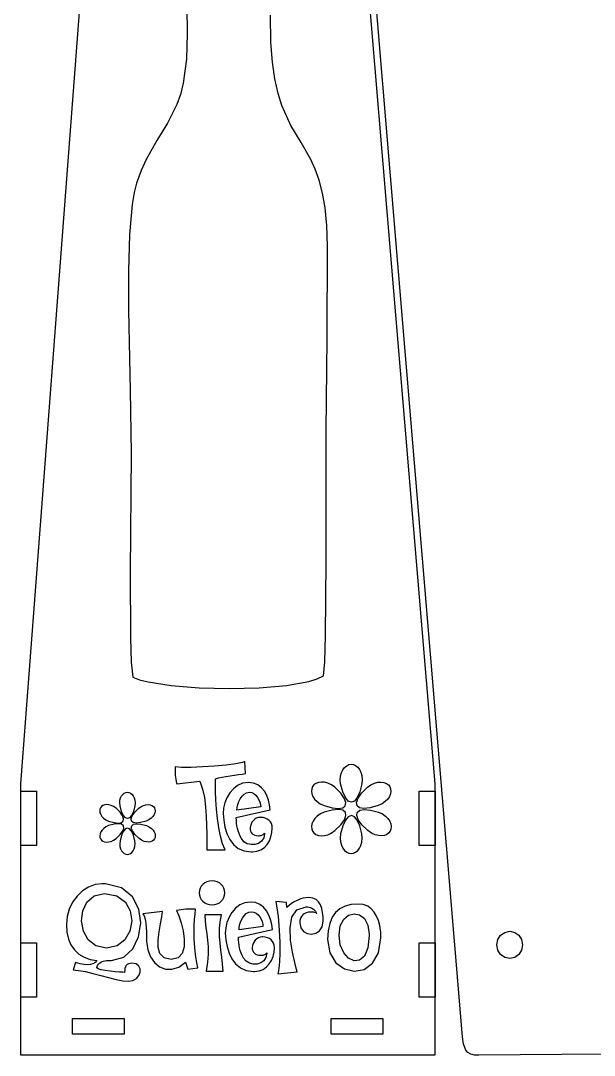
# Model space of a CAD drawing. Extents: x -1652 to 1470, y -458 to 1785.
# Drawn here: x 82.2 to 208.9, y -3.1 to 225.4 of the extents above; entities that cross this region are included whole.
import ezdxf

# ---------------------------------------------------------------- set-up
doc = ezdxf.new("R2010")
doc.units = 0
doc.layers.add('LAYER_1', color=7, linetype='CONTINUOUS')

msp = doc.modelspace()

# ---------------------------------------------------------------- linework, layer by layer
at = {"layer": 'LAYER_1', "color": 114}
for points in [[(108.7416, 356.5736), (145.2666, 356.8736), (146.2666, 356.8236), (147.0666, 356.5986), (147.6916, 356.2486), (148.1416, 355.7486), (148.6916, 354.4236), (148.8916, 352.7486), (173.6666, 56.8236), (173.6666, -3.1264), (82.1916, -3.1264), (82.1916, 56.8236), (104.7166, 352.3236), (105.1416, 353.9986), (105.9166, 355.2736), (107.0916, 356.1486), (108.7416, 356.5736)], [(219.9416, -2.8264), (183.4166, -3.1264), (182.4166, -3.0764), (181.6166, -2.8764), (180.9916, -2.5014), (180.5416, -2.0014), (179.9916, -0.6764), (179.7916, 0.9736), (155.0166, 296.9236), (155.0166, 356.8736), (246.4666, 356.8736), (246.4666, 296.9236), (223.9666, 1.3986), (223.5416, -0.2514), (222.7416, -1.5514), (221.5666, -2.4014), (219.9416, -2.8264)], [(82.1916, 55.2486), (85.6916, 55.2486), (85.6916, 43.2486), (82.1916, 43.2486), (82.1916, 55.2486)], [(170.2166, 55.2486), (173.7166, 55.2486), (173.7166, 43.2486), (170.2166, 43.2486), (170.2166, 55.2486)], [(190.2166, 18.2736), (189.1166, 18.4986), (188.1916, 19.1486), (187.5916, 20.0986), (187.3666, 21.2736), (187.5916, 22.4236), (188.1916, 23.3986), (189.1166, 24.0236), (190.2166, 24.2736), (191.3416, 24.0236), (192.2416, 23.3986), (192.8416, 22.4236), (193.0666, 21.2736), (192.8416, 20.0986), (192.2416, 19.1486), (191.3416, 18.4986), (190.2166, 18.2736)], [(82.1916, 21.6986), (85.6916, 21.6986), (85.6916, 9.7236), (82.1916, 9.7236), (82.1916, 21.6986)], [(170.2166, 21.6986), (173.7166, 21.6986), (173.7166, 9.7236), (170.2166, 9.7236), (170.2166, 21.6986)], [(93.6416, 1.5236), (93.6416, 5.0236), (105.0666, 5.0236), (105.0666, 1.5236), (93.6416, 1.5236)], [(150.7916, 1.5236), (150.7916, 5.0236), (162.2166, 5.0236), (162.2166, 1.5236), (150.7916, 1.5236)]]:
    msp.add_lwpolyline(points, close=True, dxfattribs=at)
msp.add_lwpolyline([(118.8666, 228.4736), (118.9666, 222.5986), (118.7916, 216.8986), (118.0916, 211.5986), (117.4916, 209.1486), (116.6916, 206.8986), (114.6166, 202.7986), (112.2916, 198.9736), (109.9416, 194.7486), (108.8166, 192.3236), (107.7916, 189.5486), (107.2416, 187.4486), (106.8166, 184.8236), (106.2416, 178.1736), (105.9916, 170.1986), (105.9916, 161.4236), (106.3666, 143.7986), (106.6166, 129.7986), (106.3666, 103.5986), (106.4416, 89.1236), (106.6166, 83.7236), (106.9416, 80.4236), (108.4166, 79.8486), (110.3666, 79.3486), (115.4416, 78.5736), (121.5916, 78.0736), (128.2666, 77.8986), (134.8916, 78.0486), (140.9416, 78.5486), (145.8666, 79.4486), (147.7166, 80.0486), (149.0916, 80.7236), (149.3666, 83.8236), (149.5416, 89.6236), (149.6666, 106.0486), (149.6416, 134.7986), (149.8916, 155.2236), (149.9416, 175.6486), (149.8166, 180.1736), (149.4666, 184.0486), (148.8916, 187.3486), (148.1416, 190.1736), (147.2666, 192.5986), (146.2916, 194.7486), (144.1166, 198.5236), (141.8916, 202.2486), (139.8916, 206.6736), (139.0416, 209.3736), (138.3166, 212.5486), (137.7916, 216.2486), (137.4666, 220.5986), (137.3416, 226.6486)], dxfattribs=at)
at = {"layer": 'LAYER_1', "color": 250}
for points in [[(121.7863, 57.4036), (122.3727, 55.6933), (122.7808, 53.8019), (123.043, 51.7934), (123.1918, 49.7319), (123.2597, 47.6814), (123.2793, 45.7061), (123.2828, 43.8698), (123.303, 42.2367), (127.33, 42.2367), (126.7735, 43.5844), (126.3151, 45.2518), (125.9473, 47.1464), (125.663, 49.1763), (125.4545, 51.249), (125.3148, 53.2724), (125.2363, 55.1541), (125.2118, 56.8021), (125.2381, 57.9527), (125.8924, 58.147), (126.673, 58.3201), (127.5419, 58.4754), (128.461, 58.6163), (129.3923, 58.7462), (130.298, 58.8684), (131.1399, 58.9863), (131.88, 59.1033), (131.7231, 61.7967), (131.1846, 61.5488), (129.7096, 61.2746), (127.5678, 61.0015), (125.0288, 60.7573), (122.3624, 60.5695), (119.8381, 60.4656), (117.7257, 60.4732), (116.2948, 60.62), (116.2956, 60.1021), (116.3009, 59.6341), (116.3155, 59.1973), (116.3438, 58.7732), (116.3906, 58.3429), (116.4603, 57.8878), (116.5576, 57.3891), (116.6871, 56.8283), (121.7863, 57.4036)], [(155.1967, 61.1631), (155.6879, 61.0889), (156.1762, 60.8698), (156.6344, 60.5113), (157.0355, 60.0189), (157.3526, 59.3981), (157.5584, 58.6543), (157.626, 57.793), (157.5284, 56.8197), (157.0899, 55.0553), (156.5369, 53.7963), (155.9061, 53.042), (155.2342, 52.7918), (154.5578, 53.0451), (153.9136, 53.8013), (153.3383, 55.0597), (152.8685, 56.8197), (152.7642, 57.7545), (152.8286, 58.5977), (153.0337, 59.3391), (153.3519, 59.9686), (153.7551, 60.4759), (154.2155, 60.8509), (154.7054, 61.0834), (155.1967, 61.1631)], [(126.9116, 50.2648), (127.0353, 48.7832), (127.303, 47.3013), (127.7362, 45.88), (128.3563, 44.5805), (129.1849, 43.4635), (130.2432, 42.5902), (131.5528, 42.0215), (133.1352, 41.8184), (133.3706, 41.8184), (134.3777, 41.9369), (135.2595, 42.2715), (136.0131, 42.7906), (136.636, 43.4626), (137.1252, 44.2559), (137.4781, 45.139), (137.6918, 46.0803), (137.7637, 47.0483), (137.7136, 47.5785), (137.5692, 48.049), (137.339, 48.4563), (137.0315, 48.7971), (136.6554, 49.068), (136.2193, 49.2657), (135.7316, 49.3868), (135.2011, 49.4279), (135.0441, 49.4279), (134.6161, 49.3751), (134.2191, 49.2265), (133.8595, 48.9963), (133.5438, 48.699), (133.2783, 48.349), (133.0694, 47.9607), (132.9237, 47.5484), (132.8476, 47.1267), (132.8813, 46.7211), (132.9796, 46.3676), (133.1386, 46.0668), (133.3543, 45.8193), (133.6226, 45.6258), (133.9398, 45.4867), (134.3016, 45.4029), (134.7042, 45.3748), (134.9053, 45.3802), (135.0968, 45.3981), (135.2792, 45.4313), (135.4527, 45.4827), (135.6176, 45.5548), (135.7742, 45.6506), (135.9229, 45.7727), (136.0639, 45.9239), (136.0639, 45.8193), (135.8781, 44.882), (135.4106, 44.1698), (134.7378, 43.6851), (133.936, 43.4299), (133.0815, 43.4063), (132.2506, 43.6166), (131.5196, 44.0628), (130.9648, 44.7471), (130.6751, 45.3054), (130.432, 45.8642), (130.233, 46.4267), (130.0757, 46.996), (129.9575, 47.5751), (129.8762, 48.167), (129.8292, 48.7749), (129.8141, 49.4018), (137.3191, 51.0754), (137.1712, 52.1694), (136.9154, 53.2479), (136.5395, 54.2705), (136.0312, 55.1972), (135.3783, 55.9879), (134.5685, 56.6024), (133.5895, 57.0005), (132.4291, 57.1421), (131.201, 56.9721), (130.1108, 56.4978), (129.1665, 55.7728), (128.376, 54.8508), (127.7473, 53.7853), (127.2883, 52.6301), (127.0071, 51.4387), (126.9116, 50.2648)], [(146.6614, 56.2347), (146.4793, 55.7724), (146.4243, 55.2402), (146.5049, 54.6643), (146.7301, 54.0708), (147.1086, 53.4859), (147.6492, 52.9358), (148.3606, 52.4465), (149.2517, 52.0443), (151.0004, 51.5415), (152.3683, 51.3907), (153.3377, 51.5599), (153.891, 52.0169), (154.0105, 52.7298), (153.6786, 53.6665), (152.8777, 54.7951), (151.59, 56.0835), (150.8316, 56.6392), (150.0683, 57.0037), (149.3229, 57.1959), (148.6181, 57.2348), (147.9767, 57.1392), (147.4216, 56.928), (146.9756, 56.6202), (146.6614, 56.2347)], [(163.7295, 56.2347), (163.91, 55.7724), (163.9637, 55.2402), (163.8819, 54.6643), (163.6557, 54.0708), (163.2764, 53.4859), (162.7352, 52.9358), (162.0235, 52.4465), (161.1324, 52.0443), (159.3851, 51.5415), (158.0183, 51.3907), (157.0495, 51.5598), (156.4968, 52.0166), (156.3777, 52.7293), (156.71, 53.6657), (157.5116, 54.7937), (158.8002, 56.0814), (159.5581, 56.6378), (160.3209, 57.0028), (161.066, 57.1954), (161.7705, 57.2345), (162.4119, 57.1391), (162.9673, 56.928), (163.4141, 56.6202), (163.7295, 56.2347)], [(105.7648, 54.9908), (106.1074, 54.939), (106.448, 54.7862), (106.7676, 54.5361), (107.0474, 54.1927), (107.2686, 53.7596), (107.4122, 53.2408), (107.4594, 52.64), (107.3913, 51.9611), (107.0854, 50.7304), (106.6996, 49.8522), (106.2596, 49.3261), (105.7909, 49.1515), (105.3191, 49.3282), (104.8698, 49.8556), (104.4685, 50.7334), (104.1408, 51.9611), (104.068, 52.6132), (104.1129, 53.2013), (104.256, 53.7185), (104.4779, 54.1576), (104.7592, 54.5115), (105.0804, 54.773), (105.4221, 54.9352), (105.7648, 54.9908)], [(132.7168, 54.9978), (133.2451, 54.911), (133.7268, 54.6713), (134.1546, 54.3097), (134.5212, 53.857), (134.819, 53.3443), (135.0409, 52.8024), (135.1794, 52.2624), (135.2272, 51.7552), (129.9711, 51.0231), (130.0183, 51.6143), (130.1574, 52.2619), (130.3848, 52.9242), (130.6967, 53.5596), (131.0896, 54.1263), (131.5597, 54.5827), (132.1033, 54.8871), (132.7168, 54.9978)], [(99.8111, 51.553), (99.6841, 51.2305), (99.6457, 50.8593), (99.7019, 50.4576), (99.859, 50.0436), (100.123, 49.6357), (100.5001, 49.2519), (100.9963, 48.9107), (101.6179, 48.6301), (102.8377, 48.2794), (103.7919, 48.1742), (104.4681, 48.2922), (104.854, 48.611), (104.9374, 49.1083), (104.7059, 49.7617), (104.1472, 50.5489), (103.249, 51.4476), (102.72, 51.8352), (102.1876, 52.0895), (101.6676, 52.2235), (101.1759, 52.2506), (100.7286, 52.1839), (100.3414, 52.0366), (100.0302, 51.8219), (99.8111, 51.553)], [(111.7168, 51.553), (111.8427, 51.2305), (111.8801, 50.8593), (111.823, 50.4576), (111.6652, 50.0436), (111.4007, 49.6357), (111.0232, 49.2519), (110.5267, 48.9107), (109.9051, 48.6301), (108.6863, 48.2794), (107.7329, 48.1742), (107.0572, 48.2921), (106.6717, 48.6108), (106.5886, 49.1079), (106.8204, 49.761), (107.3796, 50.5479), (108.2784, 51.4461), (108.807, 51.8342), (109.3391, 52.0888), (109.8588, 52.2232), (110.3503, 52.2505), (110.7977, 52.1839), (111.1851, 52.0366), (111.4968, 51.8219), (111.7168, 51.553)], [(146.6625, 46.3821), (146.9719, 45.9943), (147.4055, 45.6817), (147.9449, 45.4646), (148.572, 45.3637), (149.2684, 45.3995), (150.0158, 45.5925), (150.7961, 45.9635), (151.5909, 46.5328), (152.8984, 47.7959), (153.7116, 48.9053), (154.0492, 49.8295), (153.9299, 50.5372), (153.3725, 50.9969), (152.3956, 51.1774), (151.018, 51.0471), (149.2584, 50.5747), (148.3975, 50.1969), (147.7, 49.7185), (147.1607, 49.169), (146.7747, 48.5776), (146.537, 47.9739), (146.4424, 47.3871), (146.4859, 46.8467), (146.6625, 46.3821)], [(163.8153, 46.3821), (163.5064, 45.9943), (163.0733, 45.6817), (162.5343, 45.4646), (161.9075, 45.3637), (161.2115, 45.3995), (160.4644, 45.5925), (159.6846, 45.9635), (158.8903, 46.5328), (157.5818, 47.7959), (156.7679, 48.9053), (156.4298, 49.8295), (156.5487, 50.5372), (157.106, 50.9969), (158.0829, 51.1774), (159.4606, 51.0471), (161.2204, 50.5747), (162.0813, 50.1969), (162.7787, 49.7185), (163.3178, 49.169), (163.7036, 48.5776), (163.9412, 47.9739), (164.0356, 47.3871), (163.992, 46.8467), (163.8153, 46.3821)], [(99.8119, 44.6805), (100.0277, 44.41), (100.3301, 44.1919), (100.7064, 44.0404), (101.1438, 43.97), (101.6295, 43.995), (102.1509, 44.1297), (102.6952, 44.3885), (103.2496, 44.7856), (104.1617, 45.6667), (104.7289, 46.4405), (104.9644, 47.0852), (104.8812, 47.5788), (104.4923, 47.8995), (103.8109, 48.0254), (102.85, 47.9345), (101.6226, 47.605), (101.0221, 47.3415), (100.5355, 47.0078), (100.1594, 46.6245), (99.8902, 46.212), (99.7243, 45.7908), (99.6583, 45.3816), (99.6887, 45.0046), (99.8119, 44.6805)], [(111.7766, 44.6805), (111.5612, 44.41), (111.259, 44.1919), (110.883, 44.0404), (110.4459, 43.97), (109.9603, 43.995), (109.4392, 44.1297), (108.8952, 44.3885), (108.3412, 44.7856), (107.4285, 45.6667), (106.8607, 46.4405), (106.6249, 47.0852), (106.7079, 47.5788), (107.0966, 47.8995), (107.778, 48.0254), (108.7391, 47.9345), (109.9666, 47.605), (110.5671, 47.3415), (111.0536, 47.0078), (111.4296, 46.6245), (111.6987, 46.212), (111.8644, 45.7908), (111.9303, 45.3816), (111.8998, 45.0046), (111.7766, 44.6805)], [(155.1967, 41.4558), (155.6876, 41.5301), (156.1757, 41.7494), (156.6339, 42.1081), (157.0351, 42.6009), (157.3523, 43.2221), (157.5583, 43.9665), (157.626, 44.8284), (157.5284, 45.8024), (157.0899, 47.5658), (156.5369, 48.8244), (155.9061, 49.5787), (155.2342, 49.8292), (154.5578, 49.5764), (153.9136, 48.8206), (153.3383, 47.5625), (152.8685, 45.8024), (152.7642, 44.8674), (152.8286, 44.0238), (153.0337, 43.2819), (153.3519, 42.6519), (153.7551, 42.144), (154.2155, 41.7685), (154.7054, 41.5357), (155.1967, 41.4558)], [(105.7648, 41.2442), (106.1072, 41.296), (106.4477, 41.449), (106.7673, 41.6992), (107.0471, 42.0429), (107.2684, 42.4763), (107.4121, 42.9955), (107.4593, 43.5967), (107.3913, 44.2761), (107.0854, 45.5061), (106.6996, 46.3841), (106.2596, 46.9102), (105.7909, 47.085), (105.3191, 46.9086), (104.8698, 46.3814), (104.4685, 45.5038), (104.1408, 44.2761), (104.068, 43.6239), (104.1129, 43.0355), (104.256, 42.518), (104.4779, 42.0785), (104.7592, 41.7242), (105.0804, 41.4623), (105.4221, 41.2999), (105.7648, 41.2442)], [(93.7538, 15.7517), (94.9951, 15.6438), (96.4861, 15.3595), (98.1432, 14.9574), (99.8827, 14.4965), (101.621, 14.0356), (103.2744, 13.6336), (104.7593, 13.3492), (105.9919, 13.2413), (106.9802, 13.4121), (107.7546, 13.8623), (108.2948, 14.4989), (108.5808, 15.2287), (108.5921, 15.9584), (108.3086, 16.595), (107.7101, 17.0452), (106.7764, 17.216), (106.3464, 17.181), (105.9935, 17.0779), (105.7118, 16.9099), (105.4951, 16.6799), (105.3371, 16.3911), (105.2319, 16.0466), (105.1733, 15.6494), (105.1551, 15.2025), (104.7548, 15.2173), (104.007, 15.2617), (103.0324, 15.3363), (101.9518, 15.4411), (100.8859, 15.5766), (99.9554, 15.7431), (99.2812, 15.9408), (98.9838, 16.1701), (99.0362, 16.2747), (99.1838, 16.6788), (99.403, 17.0121), (99.6824, 17.2799), (100.0102, 17.4873), (100.3748, 17.6396), (100.7645, 17.7419), (101.1677, 17.7995), (101.5727, 17.8175), (102.2786, 17.8175), (104.9552, 18.5252), (106.9717, 20.3953), (108.2515, 23.048), (108.718, 26.1037), (108.2946, 29.1826), (106.9047, 31.9052), (104.4717, 33.8917), (100.9189, 34.7624), (100.2128, 34.7886), (98.6336, 34.5962), (97.1546, 34.0482), (95.8098, 33.189), (94.6332, 32.0625), (93.6588, 30.7129), (92.9208, 29.1844), (92.453, 27.521), (92.2895, 25.7669), (92.4046, 24.0546), (92.7443, 22.546), (93.3003, 21.2416), (94.0645, 20.1415), (95.0284, 19.2461), (96.1838, 18.5557), (97.5225, 18.0707), (99.0362, 17.7912), (98.8542, 17.5427), (98.5613, 17.303), (98.1545, 17.0958), (97.6305, 16.9447), (96.9865, 16.8733), (96.2193, 16.9051), (95.3258, 17.0638), (94.303, 17.373), (93.7538, 15.7517)], [(121.6294, 32.775), (121.6832, 32.2486), (121.8394, 31.7556), (122.09, 31.3073), (122.427, 30.9151), (122.8424, 30.5903), (123.3283, 30.3443), (123.8767, 30.1884), (124.4797, 30.1339), (125.0793, 30.1884), (125.6188, 30.3443), (126.0922, 30.5903), (126.4932, 30.9151), (126.8158, 31.3073), (127.0538, 31.7556), (127.201, 32.2486), (127.2515, 32.775), (127.201, 33.3014), (127.0538, 33.7944), (126.8158, 34.2427), (126.4932, 34.6349), (126.0922, 34.9597), (125.6188, 35.2057), (125.0793, 35.3616), (124.4797, 35.4161), (123.8767, 35.3616), (123.3283, 35.2057), (122.8424, 34.9597), (122.427, 34.6349), (122.09, 34.2427), (121.8394, 33.7944), (121.6832, 33.3014), (121.6294, 32.775)], [(100.7358, 32.592), (103.4512, 32.0729), (105.328, 30.7043), (106.4048, 28.7694), (106.7208, 26.5514), (106.3149, 24.3334), (105.2258, 22.3985), (103.4927, 21.0299), (101.1543, 20.5108), (98.8185, 21.0299), (97.1137, 22.3985), (96.0506, 24.3334), (95.6399, 26.5514), (95.8923, 28.7694), (96.8186, 30.7043), (98.4296, 32.0729), (100.7358, 32.592)], [(127.3823, 23.858), (127.506, 22.3764), (127.7737, 20.8945), (128.2069, 19.4733), (128.8271, 18.1737), (129.6556, 17.0568), (130.7139, 16.1835), (132.0236, 15.6148), (133.6059, 15.4117), (133.8413, 15.4117), (134.8484, 15.5302), (135.7302, 15.8648), (136.4838, 16.3839), (137.1067, 17.0559), (137.5959, 17.8492), (137.9488, 18.7323), (138.1625, 19.6737), (138.2344, 20.6417), (138.1843, 21.1719), (138.0399, 21.6423), (137.8097, 22.0495), (137.5022, 22.3904), (137.1261, 22.6613), (136.69, 22.859), (136.2023, 22.9801), (135.6718, 23.0212), (135.5148, 23.0212), (135.0869, 22.9684), (134.6899, 22.8198), (134.3303, 22.5896), (134.0145, 22.2923), (133.7489, 21.9422), (133.5401, 21.5539), (133.3944, 21.1417), (133.3183, 20.72), (133.352, 20.3144), (133.4503, 19.9609), (133.6092, 19.6601), (133.8249, 19.4126), (134.0933, 19.219), (134.4104, 19.08), (134.7723, 18.9961), (135.1749, 18.968), (135.376, 18.9734), (135.5675, 18.9913), (135.7499, 19.0245), (135.9234, 19.0759), (136.0883, 19.148), (136.245, 19.2438), (136.3937, 19.3659), (136.5347, 19.5171), (136.5347, 19.4125), (136.3488, 18.4752), (135.8814, 17.7631), (135.2086, 17.2784), (134.4068, 17.0232), (133.5522, 16.9996), (132.7213, 17.2099), (131.9903, 17.6562), (131.4355, 18.3405), (131.1458, 18.8987), (130.9027, 19.4576), (130.7038, 20.0201), (130.5464, 20.5893), (130.4283, 21.1684), (130.347, 21.7603), (130.3, 22.3682), (130.2849, 22.9951), (137.7898, 24.6686), (137.6419, 25.7627), (137.3862, 26.8411), (137.0103, 27.8638), (136.502, 28.7905), (135.8491, 29.5812), (135.0392, 30.1957), (134.0603, 30.5938), (132.8999, 30.7354), (131.6718, 30.5654), (130.5815, 30.091), (129.6372, 29.3661), (128.8467, 28.444), (128.218, 27.3786), (127.759, 26.2233), (127.4778, 25.0319), (127.3823, 23.858)], [(143.229, 15.281), (143.1407, 15.7938), (142.7382, 17.3737), (142.2273, 19.6707), (141.8136, 22.3348), (141.7026, 25.016), (142.1, 27.3645), (143.2114, 29.0302), (145.2425, 29.6632), (145.5514, 29.6447), (145.8803, 29.5884), (146.2146, 29.4936), (146.5401, 29.3592), (146.8423, 29.1844), (147.1068, 28.9682), (147.3192, 28.7097), (147.4651, 28.408), (147.4651, 28.3558), (147.1689, 28.4354), (146.9193, 28.4832), (146.6746, 28.5065), (146.3931, 28.5126), (145.8025, 28.4725), (145.2866, 28.3537), (144.8468, 28.1582), (144.4842, 27.8883), (144.2, 27.546), (143.9955, 27.1336), (143.8719, 26.6532), (143.8304, 26.1068), (144.0529, 25.0276), (144.6394, 24.2487), (145.4687, 23.781), (146.4193, 23.6358), (147.3698, 23.8239), (148.1991, 24.3565), (148.7856, 25.2446), (149.0081, 26.4991), (148.9804, 27.4821), (148.8847, 28.4305), (148.702, 29.3145), (148.4132, 30.1045), (147.9994, 30.7707), (147.4415, 31.2833), (146.7206, 31.6127), (145.8177, 31.7291), (145.1604, 31.6851), (144.5066, 31.5583), (143.8619, 31.3568), (143.2322, 31.0884), (142.6233, 30.7612), (142.0412, 30.3832), (141.4915, 29.9622), (140.9801, 29.5063), (140.8755, 30.6569), (138.5743, 30.8138), (139.0384, 27.5232), (139.3159, 24.4934), (139.4408, 21.7792), (139.4471, 19.4355), (139.3688, 17.5172), (139.24, 16.079), (139.0946, 15.1758), (138.9666, 14.8626), (143.229, 15.281)], [(150.0017, 22.446), (150.5073, 19.4832), (151.8403, 17.3071), (153.7249, 15.9541), (155.8854, 15.4607), (158.0458, 15.8633), (159.9304, 17.1984), (161.2634, 19.5025), (161.769, 22.812), (161.7637, 23.2136), (161.7462, 23.6325), (161.7139, 24.066), (161.6645, 24.5118), (161.4961, 25.5785), (161.2199, 26.6173), (160.826, 27.5929), (160.3047, 28.4702), (159.646, 29.2139), (158.8403, 29.7887), (157.8776, 30.1595), (156.7483, 30.2909), (155.2196, 30.1801), (153.8739, 29.841), (152.7175, 29.2635), (151.757, 28.4375), (150.9987, 27.3529), (150.4491, 25.9995), (150.1146, 24.3672), (150.0017, 22.446)], [(119.119, 15.9085), (121.2895, 16.1962), (120.9121, 18.5597), (120.668, 20.6502), (120.5361, 22.4986), (120.4952, 24.1359), (120.5241, 25.593), (120.6018, 26.9008), (120.707, 28.0904), (120.8187, 29.1926), (120.2689, 29.1887), (119.7347, 29.1762), (119.2122, 29.154), (118.6974, 29.1207), (118.1862, 29.0751), (117.6747, 29.016), (117.1589, 28.9422), (116.6348, 28.8525), (117.1108, 27.7042), (117.624, 26.1571), (118.0666, 24.3815), (118.3312, 22.5473), (118.3102, 20.8246), (117.8961, 19.3836), (116.9812, 18.3943), (115.458, 18.0267), (113.8679, 18.3788), (112.9452, 19.3284), (112.5484, 20.7157), (112.5358, 22.3806), (112.766, 24.1631), (113.0972, 25.9034), (113.3881, 27.4414), (113.4969, 28.6172), (109.2083, 28.1466), (109.4737, 27.6884), (109.6692, 26.9768), (109.8059, 26.0942), (109.8947, 25.123), (109.9468, 24.1457), (109.9731, 23.2447), (109.9848, 22.5025), (109.9927, 22.0014), (110.2423, 20.1971), (110.8373, 18.6281), (111.7234, 17.3533), (112.8464, 16.4316), (114.152, 15.9216), (115.586, 15.8824), (117.0941, 16.3727), (118.6222, 17.4513), (119.119, 15.9085)], [(123.1983, 15.4902), (126.8855, 15.4902), (126.7754, 17.0021), (126.6076, 18.5345), (126.4203, 20.0835), (126.2513, 21.6451), (126.1387, 23.2152), (126.1205, 24.79), (126.2347, 26.3653), (126.5193, 27.9373), (122.8323, 27.9373), (122.9424, 26.4951), (123.1101, 25.1026), (123.2974, 23.7186), (123.4664, 22.3021), (123.5789, 20.8121), (123.5971, 19.2075), (123.4829, 17.4472), (123.1983, 15.4902)], [(133.1875, 28.5911), (133.7158, 28.5043), (134.1976, 28.2646), (134.6254, 27.903), (134.9919, 27.4503), (135.2897, 26.9376), (135.5116, 26.3957), (135.6501, 25.8557), (135.6979, 25.3485), (130.4418, 24.6164), (130.489, 25.2076), (130.6281, 25.8552), (130.8555, 26.5175), (131.1674, 27.1529), (131.5603, 27.7196), (132.0304, 28.176), (132.574, 28.4804), (133.1875, 28.5911)], [(147.5436, 28.3034), (147.5731, 28.2912), (147.5829, 28.2642), (147.5731, 28.2373), (147.5436, 28.225), (147.5436, 28.3034)], [(152.512, 23.4396), (152.7974, 25.4574), (153.5498, 26.9175), (154.6136, 27.8137), (155.8331, 28.14), (157.0525, 27.8902), (158.1163, 27.0581), (158.8687, 25.6376), (159.1541, 23.6227), (159.1541, 23.335), (158.8687, 20.5927), (158.1163, 18.8025), (157.0525, 17.8821), (155.8331, 17.7488), (154.6136, 18.3204), (153.5498, 19.5143), (152.7974, 21.2482), (152.512, 23.4396)]]:
    msp.add_lwpolyline(points, close=True, dxfattribs=at)

doc.saveas('drawing.dxf')
